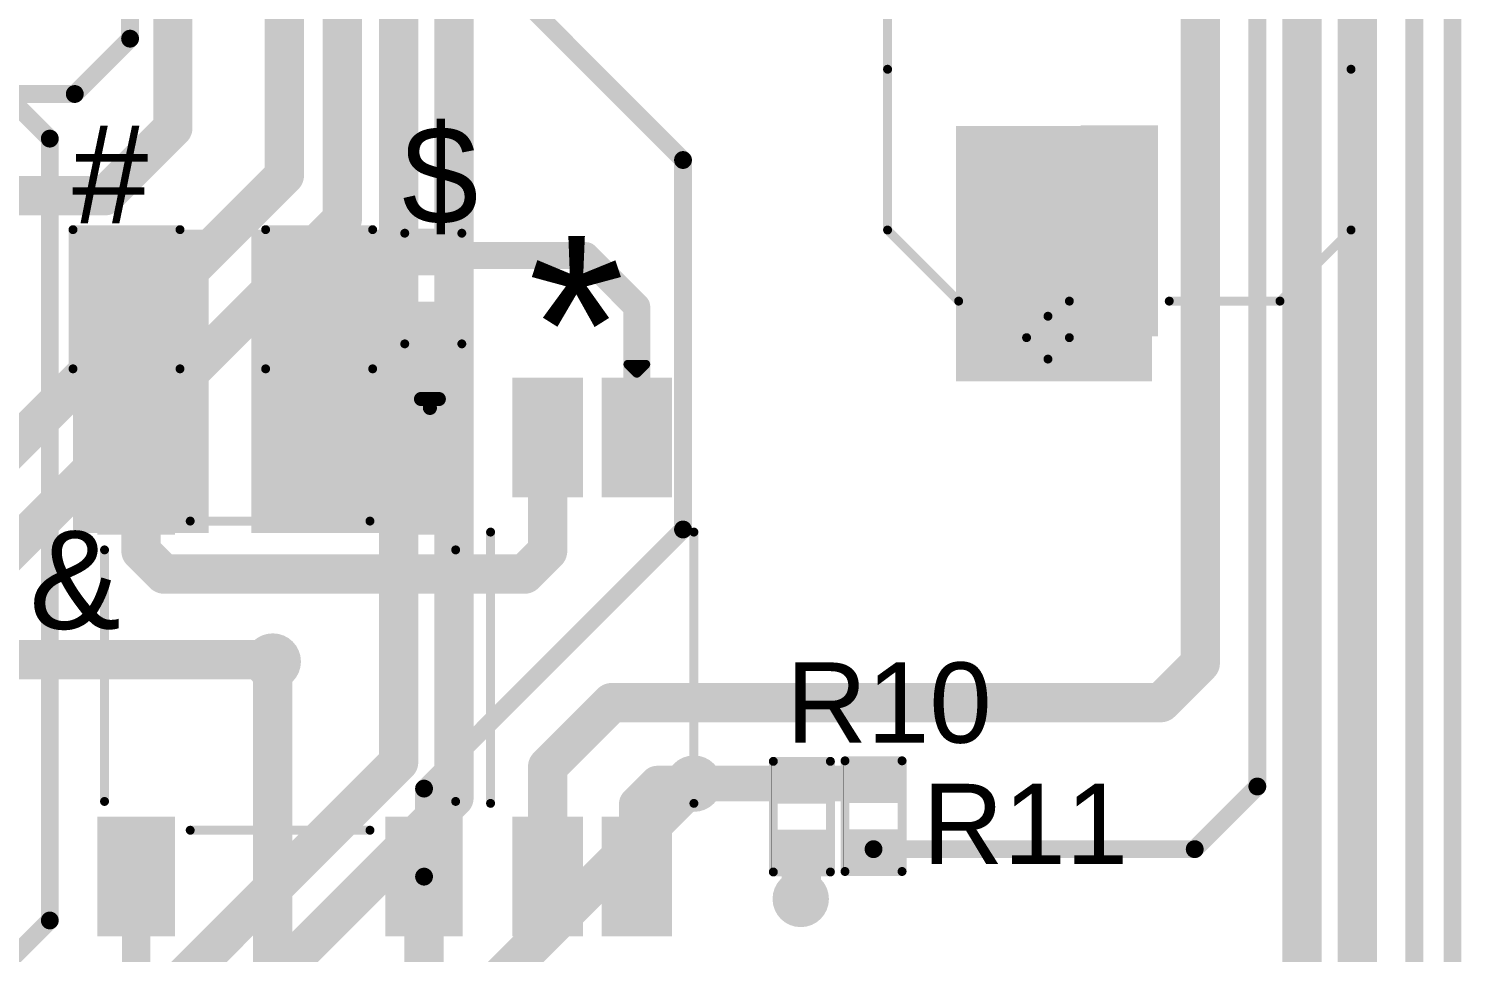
# Model space of a CAD drawing. Header units: millimetres. Extents: x -0.15 to 3.79, y -0.54 to 3.26.
# Drawn here: x 2.991 to 3.794, y 0.293 to 0.811 of the extents above; entities that cross this region are included whole.
import ezdxf

# ---------------------------------------------------------------- set-up
doc = ezdxf.new("R2010")
doc.units = ezdxf.units.MM
doc.header["$MEASUREMENT"] = 0
for name, color, linetype in [('BottomLayer', 5, 'Continuous'), ('BottomSolder', 6, 'Continuous'), ('Mechanical2', 216, 'Continuous'), ('TopLayer', 1, 'Continuous'), ('TopOverlay', 2, 'Continuous'), ('TopPaste', 8, 'Continuous'), ('TopSolder', 216, 'Continuous'), ('ViaHoleLayer', 16, 'Continuous')]:
    doc.layers.add(name, color=color, linetype=linetype)
doc.styles.add('Arial', font='', dxfattribs={"height": 0.2})
doc.styles.get('Arial').set_extended_font_data('Arial')

# ---------------------------------------------------------------- blocks, each defined once
blk = doc.blocks.new('UCD1A101MCL1GS_7')
at = {"layer": 'TopLayer'}
for points in [[(-0.14567, 0.01772), (-0.03543, 0.01772), (-0.03543, -0.01772), (-0.14567, -0.01772)], [(0.03543, 0.01772), (0.14567, 0.01772), (0.14567, -0.01772), (0.03543, -0.01772)]]:
    blk.add_hatch(color=1, dxfattribs=at).paths.add_polyline_path(points)
at = {"layer": 'TopPaste'}
for points in [[(-0.14567, 0.01772), (-0.03543, 0.01772), (-0.03543, -0.01772), (-0.14567, -0.01772)], [(0.03543, 0.01772), (0.14567, 0.01772), (0.14567, -0.01772), (0.03543, -0.01772)]]:
    blk.add_hatch(color=8, dxfattribs=at).paths.add_polyline_path(points)
at = {"layer": 'TopSolder'}
for points in [[(-0.14967, 0.02172), (-0.03143, 0.02172), (-0.03143, -0.02172), (-0.14967, -0.02172)], [(0.03143, 0.02172), (0.14967, 0.02172), (0.14967, -0.02172), (0.03143, -0.02172)]]:
    blk.add_hatch(color=216, dxfattribs=at).paths.add_polyline_path(points)
at = {"layer": 'TopOverlay', "const_width": 0.005}
for points in [[(-0.09008, 0.12992), (-0.12992, 0.09008)], [(-0.09008, 0.12992), (0, 0.12992)], [(0, 0.12992), (0.12992, 0.12992)], [(0.12992, 0.12992), (0.12992, 0.028)], [(-0.12992, 0.09008), (-0.12992, 0.028)], [(-0.15039, 0.052), (-0.15039, 0.028)], [(-0.16239, 0.04), (-0.13839, 0.04)], [(-0.12992, -0.028), (-0.12992, -0.09008)], [(0.12992, -0.028), (0.12992, -0.12992)], [(-0.12992, -0.09008), (-0.09008, -0.12992)], [(-0.09008, -0.12992), (0, -0.12992)], [(0, -0.12992), (0.12992, -0.12992)]]:
    blk.add_lwpolyline(points, dxfattribs=at)
at = {"layer": 'TopOverlay', "const_width": 0.0025}
for points in [[(-0.09133, 0.12992, 1), (-0.08883, 0.12992, 1)], [(-0.09133, 0.12992, 1), (-0.08883, 0.12992, 1)], [(-0.00125, 0.12992, 1), (0.00125, 0.12992, 1)], [(-0.00125, 0.12992, 1), (0.00125, 0.12992, 1)], [(0.12867, 0.12992, 1), (0.13117, 0.12992, 1)], [(0.12867, 0.12992, 1), (0.13117, 0.12992, 1)], [(-0.13117, 0.09008, 1), (-0.12867, 0.09008, 1)], [(-0.13117, 0.09008, 1), (-0.12867, 0.09008, 1)], [(-0.15164, 0.052, 1), (-0.14914, 0.052, 1)], [(-0.16364, 0.04, 1), (-0.16114, 0.04, 1)], [(-0.13964, 0.04, 1), (-0.13714, 0.04, 1)], [(-0.15164, 0.028, 1), (-0.14914, 0.028, 1)], [(-0.13117, 0.028, 1), (-0.12867, 0.028, 1)], [(0.12867, 0.028, 1), (0.13117, 0.028, 1)], [(-0.13117, -0.028, 1), (-0.12867, -0.028, 1)], [(0.12867, -0.028, 1), (0.13117, -0.028, 1)], [(-0.13117, -0.09008, 1), (-0.12867, -0.09008, 1)], [(-0.13117, -0.09008, 1), (-0.12867, -0.09008, 1)], [(-0.09133, -0.12992, 1), (-0.08883, -0.12992, 1)], [(-0.09133, -0.12992, 1), (-0.08883, -0.12992, 1)], [(-0.00125, -0.12992, 1), (0.00125, -0.12992, 1)], [(-0.00125, -0.12992, 1), (0.00125, -0.12992, 1)], [(0.12867, -0.12992, 1), (0.13117, -0.12992, 1)], [(0.12867, -0.12992, 1), (0.13117, -0.12992, 1)]]:
    blk.add_lwpolyline(points, format="xyb", close=True, dxfattribs=at)
blk = doc.blocks.new('C___1206_11')
at = {"layer": 'TopLayer'}
for points in [[(-0.08, 0.035), (-0.02, 0.035), (-0.02, -0.035), (-0.08, -0.035)], [(0.02, 0.035), (0.08, 0.035), (0.08, -0.035), (0.02, -0.035)]]:
    blk.add_hatch(color=1, dxfattribs=at).paths.add_polyline_path(points)
at = {"layer": 'TopPaste'}
for points in [[(-0.08, 0.035), (-0.02, 0.035), (-0.02, -0.035), (-0.08, -0.035)], [(0.02, 0.035), (0.08, 0.035), (0.08, -0.035), (0.02, -0.035)]]:
    blk.add_hatch(color=8, dxfattribs=at).paths.add_polyline_path(points)
at = {"layer": 'TopSolder'}
for points in [[(-0.084, 0.039), (-0.016, 0.039), (-0.016, -0.039), (-0.084, -0.039)], [(0.016, 0.039), (0.084, 0.039), (0.084, -0.039), (0.016, -0.039)]]:
    blk.add_hatch(color=216, dxfattribs=at).paths.add_polyline_path(points)
at = {"layer": 'TopOverlay', "const_width": 0.005}
for points in [[(-0.084, -0.039), (-0.084, 0.039)], [(-0.084, 0.039), (-0.024, 0.039)], [(0.024, 0.039), (0.084, 0.039)], [(0.084, -0.039), (0.084, 0.039)], [(-0.084, -0.039), (-0.024, -0.039)], [(0.024, -0.039), (0.084, -0.039)]]:
    blk.add_lwpolyline(points, dxfattribs=at)
at = {"layer": 'TopOverlay', "const_width": 0.0025}
for points in [[(-0.08525, 0.039, 1), (-0.08275, 0.039, 1)], [(-0.08525, 0.039, 1), (-0.08275, 0.039, 1)], [(-0.02525, 0.039, 1), (-0.02275, 0.039, 1)], [(0.02275, 0.039, 1), (0.02525, 0.039, 1)], [(0.08275, 0.039, 1), (0.08525, 0.039, 1)], [(0.08275, 0.039, 1), (0.08525, 0.039, 1)], [(-0.08525, -0.039, 1), (-0.08275, -0.039, 1)], [(-0.08525, -0.039, 1), (-0.08275, -0.039, 1)], [(-0.02525, -0.039, 1), (-0.02275, -0.039, 1)], [(0.02275, -0.039, 1), (0.02525, -0.039, 1)], [(0.08275, -0.039, 1), (0.08525, -0.039, 1)], [(0.08275, -0.039, 1), (0.08525, -0.039, 1)]]:
    blk.add_lwpolyline(points, format="xyb", close=True, dxfattribs=at)
blk = doc.blocks.new('SOP_4_1_27_________B____2_6___39')
at = {"layer": 'TopLayer'}
for points in [[(-0.15256, 0.04075), (-0.0935, 0.04075), (-0.0935, 0.00925), (-0.15256, 0.00925)], [(0.0935, 0.04075), (0.15256, 0.04075), (0.15256, 0.00925), (0.0935, 0.00925)], [(0.0935, 0.04075), (0.15256, 0.04075), (0.15256, 0.00925), (0.0935, 0.00925)], [(-0.15256, -0.00925), (-0.0935, -0.00925), (-0.0935, -0.04075), (-0.15256, -0.04075)], [(0.0935, -0.00925), (0.15256, -0.00925), (0.15256, -0.04075), (0.0935, -0.04075)]]:
    blk.add_hatch(color=1, dxfattribs=at).paths.add_polyline_path(points)
at = {"layer": 'TopPaste'}
for points in [[(-0.15256, 0.04075), (-0.0935, 0.04075), (-0.0935, 0.00925), (-0.15256, 0.00925)], [(0.0935, 0.04075), (0.15256, 0.04075), (0.15256, 0.00925), (0.0935, 0.00925)], [(0.0935, 0.04075), (0.15256, 0.04075), (0.15256, 0.00925), (0.0935, 0.00925)], [(-0.15256, -0.00925), (-0.0935, -0.00925), (-0.0935, -0.04075), (-0.15256, -0.04075)], [(0.0935, -0.00925), (0.15256, -0.00925), (0.15256, -0.04075), (0.0935, -0.04075)]]:
    blk.add_hatch(color=8, dxfattribs=at).paths.add_polyline_path(points)
at = {"layer": 'TopSolder'}
for points in [[(-0.15656, 0.04475), (-0.0895, 0.04475), (-0.0895, 0.00525), (-0.15656, 0.00525)], [(0.0895, 0.04475), (0.15656, 0.04475), (0.15656, 0.00525), (0.0895, 0.00525)], [(0.0895, 0.04475), (0.15656, 0.04475), (0.15656, 0.00525), (0.0895, 0.00525)], [(-0.15656, -0.00525), (-0.0895, -0.00525), (-0.0895, -0.04475), (-0.15656, -0.04475)], [(0.0895, -0.00525), (0.15656, -0.00525), (0.15656, -0.04475), (0.0895, -0.04475)]]:
    blk.add_hatch(color=216, dxfattribs=at).paths.add_polyline_path(points)
at = {"layer": 'TopOverlay', "const_width": 0.005}
for points in [[(0.082, 0.057), (-0.07, 0.057)], [(-0.159, 0.025), (-0.164, 0.03)], [(-0.164, 0.02), (-0.164, 0.03)], [(-0.164, 0.02), (-0.159, 0.025)], [(0.082, -0.057), (-0.07, -0.057)]]:
    blk.add_lwpolyline(points, dxfattribs=at)
at = {"layer": 'TopOverlay', "const_width": 0.0025}
for points in [[(-0.07125, 0.057, 1), (-0.06875, 0.057, 1)], [(0.08075, 0.057, 1), (0.08325, 0.057, 1)], [(-0.16525, 0.03, 1), (-0.16275, 0.03, 1)], [(-0.16525, 0.03, 1), (-0.16275, 0.03, 1)], [(-0.16025, 0.025, 1), (-0.15775, 0.025, 1)], [(-0.16025, 0.025, 1), (-0.15775, 0.025, 1)], [(-0.16525, 0.02, 1), (-0.16275, 0.02, 1)], [(-0.16525, 0.02, 1), (-0.16275, 0.02, 1)], [(-0.07125, -0.057, 1), (-0.06875, -0.057, 1)], [(0.08075, -0.057, 1), (0.08325, -0.057, 1)]]:
    blk.add_lwpolyline(points, format="xyb", close=True, dxfattribs=at)
blk = doc.blocks.new('R___0402_84')
at = {"layer": 'TopLayer'}
for points in [[(-0.0275, -0.0125), (-0.0275, 0.0125), (-0.0095, 0.0125), (-0.0095, -0.0125)], [(0.0095, -0.0125), (0.0095, 0.0125), (0.0275, 0.0125), (0.0275, -0.0125)]]:
    blk.add_hatch(color=1, dxfattribs=at).paths.add_polyline_path(points)
at = {"layer": 'TopPaste'}
for points in [[(-0.0275, -0.0125), (-0.0275, 0.0125), (-0.0095, 0.0125), (-0.0095, -0.0125)], [(0.0095, -0.0125), (0.0095, 0.0125), (0.0275, 0.0125), (0.0275, -0.0125)]]:
    blk.add_hatch(color=8, dxfattribs=at).paths.add_polyline_path(points)
at = {"layer": 'TopSolder'}
for points in [[(-0.02967, -0.01467), (-0.02967, 0.01467), (-0.00733, 0.01467), (-0.00733, -0.01467)], [(0.00733, -0.01467), (0.00733, 0.01467), (0.02967, 0.01467), (0.02967, -0.01467)]]:
    blk.add_hatch(color=216, dxfattribs=at).paths.add_polyline_path(points)
at = {"layer": 'TopOverlay'}
for points, const_width in [([(0.031, 0.016), (-0.031, 0.016)], 0.005), ([(-0.031, -0.016), (-0.031, 0.016)], 0.005), ([(0.031, -0.016), (0.031, 0.016)], 0.005), ([(0.031, -0.016), (-0.031, -0.016)], 0.005), ([(0.032, -0.017), (-0.032, -0.017)], 0.000127)]:
    blk.add_lwpolyline(points, dxfattribs=dict(at, const_width=const_width))
for points, const_width in [([(-0.03225, 0.016, 1), (-0.02975, 0.016, 1)], 0.0025), ([(-0.03225, 0.016, 1), (-0.02975, 0.016, 1)], 0.0025), ([(0.02975, 0.016, 1), (0.03225, 0.016, 1)], 0.0025), ([(0.02975, 0.016, 1), (0.03225, 0.016, 1)], 0.0025), ([(-0.03225, -0.016, 1), (-0.02975, -0.016, 1)], 0.0025), ([(-0.03225, -0.016, 1), (-0.02975, -0.016, 1)], 0.0025), ([(0.02975, -0.016, 1), (0.03225, -0.016, 1)], 0.0025), ([(0.02975, -0.016, 1), (0.03225, -0.016, 1)], 0.0025), ([(-0.03203, -0.017, 1), (-0.03197, -0.017, 1)], 0.0000635), ([(0.03197, -0.017, 1), (0.03203, -0.017, 1)], 0.0000635)]:
    blk.add_lwpolyline(points, format="xyb", close=True, dxfattribs=dict(at, const_width=const_width))
blk = doc.blocks.new('R___0402_91')
at = {"layer": 'TopLayer'}
for points in [[(-0.0275, -0.0125), (-0.0275, 0.0125), (-0.0095, 0.0125), (-0.0095, -0.0125)], [(0.0095, -0.0125), (0.0095, 0.0125), (0.0275, 0.0125), (0.0275, -0.0125)]]:
    blk.add_hatch(color=1, dxfattribs=at).paths.add_polyline_path(points)
at = {"layer": 'TopPaste'}
for points in [[(-0.0275, -0.0125), (-0.0275, 0.0125), (-0.0095, 0.0125), (-0.0095, -0.0125)], [(0.0095, -0.0125), (0.0095, 0.0125), (0.0275, 0.0125), (0.0275, -0.0125)]]:
    blk.add_hatch(color=8, dxfattribs=at).paths.add_polyline_path(points)
at = {"layer": 'TopSolder'}
for points in [[(-0.02967, -0.01467), (-0.02967, 0.01467), (-0.00733, 0.01467), (-0.00733, -0.01467)], [(0.00733, -0.01467), (0.00733, 0.01467), (0.02967, 0.01467), (0.02967, -0.01467)]]:
    blk.add_hatch(color=216, dxfattribs=at).paths.add_polyline_path(points)
at = {"layer": 'TopOverlay'}
for points, const_width in [([(-0.031, -0.016), (-0.031, 0.016)], 0.005), ([(0.031, 0.016), (-0.031, 0.016)], 0.005), ([(0.031, -0.016), (0.031, 0.016)], 0.005), ([(0.031, -0.016), (-0.031, -0.016)], 0.005), ([(0.032, -0.017), (-0.032, -0.017)], 0.000127)]:
    blk.add_lwpolyline(points, dxfattribs=dict(at, const_width=const_width))
for points, const_width in [([(-0.03225, 0.016, 1), (-0.02975, 0.016, 1)], 0.0025), ([(-0.03225, 0.016, 1), (-0.02975, 0.016, 1)], 0.0025), ([(0.02975, 0.016, 1), (0.03225, 0.016, 1)], 0.0025), ([(0.02975, 0.016, 1), (0.03225, 0.016, 1)], 0.0025), ([(-0.03225, -0.016, 1), (-0.02975, -0.016, 1)], 0.0025), ([(-0.03225, -0.016, 1), (-0.02975, -0.016, 1)], 0.0025), ([(0.02975, -0.016, 1), (0.03225, -0.016, 1)], 0.0025), ([(0.02975, -0.016, 1), (0.03225, -0.016, 1)], 0.0025), ([(-0.03203, -0.017, 1), (-0.03197, -0.017, 1)], 0.0000635), ([(0.03197, -0.017, 1), (0.03203, -0.017, 1)], 0.0000635)]:
    blk.add_lwpolyline(points, format="xyb", close=True, dxfattribs=dict(at, const_width=const_width))
blk = doc.blocks.new('R___0402_92')
at = {"layer": 'TopLayer'}
for points in [[(-0.0275, -0.0125), (-0.0275, 0.0125), (-0.0095, 0.0125), (-0.0095, -0.0125)], [(0.0095, -0.0125), (0.0095, 0.0125), (0.0275, 0.0125), (0.0275, -0.0125)]]:
    blk.add_hatch(color=1, dxfattribs=at).paths.add_polyline_path(points)
at = {"layer": 'TopPaste'}
for points in [[(-0.0275, -0.0125), (-0.0275, 0.0125), (-0.0095, 0.0125), (-0.0095, -0.0125)], [(0.0095, -0.0125), (0.0095, 0.0125), (0.0275, 0.0125), (0.0275, -0.0125)]]:
    blk.add_hatch(color=8, dxfattribs=at).paths.add_polyline_path(points)
at = {"layer": 'TopSolder'}
for points in [[(-0.02967, -0.01467), (-0.02967, 0.01467), (-0.00733, 0.01467), (-0.00733, -0.01467)], [(0.00733, -0.01467), (0.00733, 0.01467), (0.02967, 0.01467), (0.02967, -0.01467)]]:
    blk.add_hatch(color=216, dxfattribs=at).paths.add_polyline_path(points)
at = {"layer": 'TopOverlay'}
for points, const_width in [([(-0.031, -0.016), (-0.031, 0.016)], 0.005), ([(0.031, 0.016), (-0.031, 0.016)], 0.005), ([(0.031, -0.016), (0.031, 0.016)], 0.005), ([(0.031, -0.016), (-0.031, -0.016)], 0.005), ([(0.032, -0.017), (-0.032, -0.017)], 0.000127)]:
    blk.add_lwpolyline(points, dxfattribs=dict(at, const_width=const_width))
for points, const_width in [([(-0.03225, 0.016, 1), (-0.02975, 0.016, 1)], 0.0025), ([(-0.03225, 0.016, 1), (-0.02975, 0.016, 1)], 0.0025), ([(0.02975, 0.016, 1), (0.03225, 0.016, 1)], 0.0025), ([(0.02975, 0.016, 1), (0.03225, 0.016, 1)], 0.0025), ([(-0.03225, -0.016, 1), (-0.02975, -0.016, 1)], 0.0025), ([(-0.03225, -0.016, 1), (-0.02975, -0.016, 1)], 0.0025), ([(0.02975, -0.016, 1), (0.03225, -0.016, 1)], 0.0025), ([(0.02975, -0.016, 1), (0.03225, -0.016, 1)], 0.0025), ([(-0.03203, -0.017, 1), (-0.03197, -0.017, 1)], 0.0000635), ([(0.03197, -0.017, 1), (0.03203, -0.017, 1)], 0.0000635)]:
    blk.add_lwpolyline(points, format="xyb", close=True, dxfattribs=dict(at, const_width=const_width))
blk = doc.blocks.new('ABS_180')
at = {"layer": 'TopLayer'}
for points in [[(-0.14213, 0.09843), (-0.08307, 0.09843), (-0.08307, 0.06299), (-0.14213, 0.06299)], [(0.08307, 0.09843), (0.14213, 0.09843), (0.14213, 0.06299), (0.08307, 0.06299)], [(-0.14213, -0.06299), (-0.08307, -0.06299), (-0.08307, -0.09843), (-0.14213, -0.09843)], [(0.08307, -0.06299), (0.14213, -0.06299), (0.14213, -0.09843), (0.08307, -0.09843)]]:
    blk.add_hatch(color=1, dxfattribs=at).paths.add_polyline_path(points)
at = {"layer": 'TopPaste'}
for points in [[(-0.14213, 0.09843), (-0.08307, 0.09843), (-0.08307, 0.06299), (-0.14213, 0.06299)], [(0.08307, 0.09843), (0.14213, 0.09843), (0.14213, 0.06299), (0.08307, 0.06299)], [(-0.14213, -0.06299), (-0.08307, -0.06299), (-0.08307, -0.09843), (-0.14213, -0.09843)], [(0.08307, -0.06299), (0.14213, -0.06299), (0.14213, -0.09843), (0.08307, -0.09843)]]:
    blk.add_hatch(color=8, dxfattribs=at).paths.add_polyline_path(points)
at = {"layer": 'TopSolder'}
for points in [[(-0.14613, 0.10243), (-0.07907, 0.10243), (-0.07907, 0.05899), (-0.14613, 0.05899)], [(0.07907, 0.10243), (0.14613, 0.10243), (0.14613, 0.05899), (0.07907, 0.05899)], [(-0.14613, -0.05899), (-0.07907, -0.05899), (-0.07907, -0.10243), (-0.14613, -0.10243)], [(0.07907, -0.05899), (0.14613, -0.05899), (0.14613, -0.10243), (0.07907, -0.10243)]]:
    blk.add_hatch(color=216, dxfattribs=at).paths.add_polyline_path(points)
at = {"layer": 'TopOverlay'}
for points, const_width in [([(0.07047, 0.09843), (-0.07047, 0.09843)], 0.005), ([(-0.15, 0.084), (-0.155, 0.089)], 0.00787), ([(-0.155, 0.079), (-0.155, 0.089)], 0.00787), ([(-0.155, 0.079), (-0.15, 0.084)], 0.00787), ([(-0.08661, -0.05039), (-0.08661, 0.05039)], 0.005), ([(0.08661, -0.05039), (0.08661, 0.05039)], 0.005), ([(0.07047, -0.09843), (-0.07047, -0.09843)], 0.005)]:
    blk.add_lwpolyline(points, dxfattribs=dict(at, const_width=const_width))
for points, const_width in [([(-0.07172, 0.09843, 1), (-0.06922, 0.09843, 1)], 0.0025), ([(0.06922, 0.09843, 1), (0.07172, 0.09843, 1)], 0.0025), ([(-0.15697, 0.089, 1), (-0.15303, 0.089, 1)], 0.00394), ([(-0.15697, 0.089, 1), (-0.15303, 0.089, 1)], 0.00394), ([(-0.15697, 0.079, 1), (-0.15303, 0.079, 1)], 0.00394), ([(-0.15697, 0.079, 1), (-0.15303, 0.079, 1)], 0.00394), ([(-0.15197, 0.084, 1), (-0.14803, 0.084, 1)], 0.00394), ([(-0.15197, 0.084, 1), (-0.14803, 0.084, 1)], 0.00394), ([(-0.08786, 0.05039, 1), (-0.08536, 0.05039, 1)], 0.0025), ([(0.08536, 0.05039, 1), (0.08786, 0.05039, 1)], 0.0025), ([(-0.08786, -0.05039, 1), (-0.08536, -0.05039, 1)], 0.0025), ([(0.08536, -0.05039, 1), (0.08786, -0.05039, 1)], 0.0025), ([(-0.07172, -0.09843, 1), (-0.06922, -0.09843, 1)], 0.0025), ([(0.06922, -0.09843, 1), (0.07172, -0.09843, 1)], 0.0025)]:
    blk.add_lwpolyline(points, format="xyb", close=True, dxfattribs=dict(at, const_width=const_width))

msp = doc.modelspace()

# ---------------------------------------------------------------- hatches: boundary and pattern name
at = {"layer": 'BottomLayer'}
h = msp.add_hatch(color=5, dxfattribs=at)
edge = h.paths.add_edge_path()
edge.add_arc((3.532, 0.72548), 0.01181, 0, 360)
h = msp.add_hatch(color=5, dxfattribs=at)
edge = h.paths.add_edge_path()
edge.add_arc((3.56261, 0.72548), 0.01181, 0, 360)
h = msp.add_hatch(color=5, dxfattribs=at)
edge = h.paths.add_edge_path()
edge.add_arc((3.532, 0.69615), 0.01181, 0, 360)
h = msp.add_hatch(color=5, dxfattribs=at)
edge = h.paths.add_edge_path()
edge.add_arc((3.56261, 0.69615), 0.01181, 0, 360)
h = msp.add_hatch(color=5, dxfattribs=at)
edge = h.paths.add_edge_path()
edge.add_arc((3.532, 0.66681), 0.01181, 0, 360)
h = msp.add_hatch(color=5, dxfattribs=at)
edge = h.paths.add_edge_path()
edge.add_arc((3.56261, 0.66681), 0.01181, 0, 360)
h = msp.add_hatch(color=5, dxfattribs=at)
edge = h.paths.add_edge_path()
edge.add_arc((3.532, 0.63748), 0.01181, 0, 360)
h = msp.add_hatch(color=5, dxfattribs=at)
edge = h.paths.add_edge_path()
edge.add_arc((3.56261, 0.63748), 0.01181, 0, 360)
h = msp.add_hatch(color=5, dxfattribs=at)
edge = h.paths.add_edge_path()
edge.add_arc((3.128, 0.456), 0.01181, 0, 360)
h = msp.add_hatch(color=5, dxfattribs=at)
edge = h.paths.add_edge_path()
edge.add_arc((3.36411, 0.3876), 0.01181, 0, 360)
h = msp.add_hatch(color=5, dxfattribs=at)
edge = h.paths.add_edge_path()
edge.add_arc((3.424, 0.323), 0.01181, 0, 360)
at = {"layer": 'BottomSolder'}
h = msp.add_hatch(color=6, dxfattribs=at)
edge = h.paths.add_edge_path()
edge.add_arc((3.532, 0.72548), 0.01581, 0, 360)
h = msp.add_hatch(color=6, dxfattribs=at)
edge = h.paths.add_edge_path()
edge.add_arc((3.56261, 0.72548), 0.01581, 0, 360)
h = msp.add_hatch(color=6, dxfattribs=at)
edge = h.paths.add_edge_path()
edge.add_arc((3.532, 0.69615), 0.01581, 0, 360)
h = msp.add_hatch(color=6, dxfattribs=at)
edge = h.paths.add_edge_path()
edge.add_arc((3.56261, 0.69615), 0.01581, 0, 360)
h = msp.add_hatch(color=6, dxfattribs=at)
edge = h.paths.add_edge_path()
edge.add_arc((3.532, 0.66681), 0.01581, 0, 360)
h = msp.add_hatch(color=6, dxfattribs=at)
edge = h.paths.add_edge_path()
edge.add_arc((3.56261, 0.66681), 0.01581, 0, 360)
h = msp.add_hatch(color=6, dxfattribs=at)
edge = h.paths.add_edge_path()
edge.add_arc((3.532, 0.63748), 0.01581, 0, 360)
h = msp.add_hatch(color=6, dxfattribs=at)
edge = h.paths.add_edge_path()
edge.add_arc((3.56261, 0.63748), 0.01581, 0, 360)
h = msp.add_hatch(color=6, dxfattribs=at)
edge = h.paths.add_edge_path()
edge.add_arc((3.128, 0.456), 0.01581, 0, 360)
h = msp.add_hatch(color=6, dxfattribs=at)
edge = h.paths.add_edge_path()
edge.add_arc((3.36411, 0.3876), 0.01581, 0, 360)
h = msp.add_hatch(color=6, dxfattribs=at)
edge = h.paths.add_edge_path()
edge.add_arc((3.424, 0.323), 0.01581, 0, 360)
at = {"layer": 'TopLayer'}
for points in [[(3.511, 0.613), (3.621, 0.613), (3.621, 0.756), (3.511, 0.756)], [(3.016, 0.528), (3.092, 0.528), (3.092, 0.698), (3.016, 0.698)], [(3.116, 0.528), (3.192, 0.528), (3.192, 0.698), (3.116, 0.698)], [(3.178, 0.528), (3.239, 0.528), (3.239, 0.657), (3.178, 0.657)]]:
    msp.add_hatch(color=1, dxfattribs=at).paths.add_polyline_path(points)
h = msp.add_hatch(color=1, dxfattribs=at)
edge = h.paths.add_edge_path()
edge.add_arc((3.532, 0.72548), 0.01181, 0, 360)
h = msp.add_hatch(color=1, dxfattribs=at)
edge = h.paths.add_edge_path()
edge.add_arc((3.56261, 0.72548), 0.01181, 0, 360)
h = msp.add_hatch(color=1, dxfattribs=at)
edge = h.paths.add_edge_path()
edge.add_arc((3.532, 0.69615), 0.01181, 0, 360)
h = msp.add_hatch(color=1, dxfattribs=at)
edge = h.paths.add_edge_path()
edge.add_arc((3.56261, 0.69615), 0.01181, 0, 360)
h = msp.add_hatch(color=1, dxfattribs=at)
edge = h.paths.add_edge_path()
edge.add_arc((3.532, 0.66681), 0.01181, 0, 360)
h = msp.add_hatch(color=1, dxfattribs=at)
edge = h.paths.add_edge_path()
edge.add_arc((3.56261, 0.66681), 0.01181, 0, 360)
h = msp.add_hatch(color=1, dxfattribs=at)
edge = h.paths.add_edge_path()
edge.add_arc((3.532, 0.63748), 0.01181, 0, 360)
h = msp.add_hatch(color=1, dxfattribs=at)
edge = h.paths.add_edge_path()
edge.add_arc((3.56261, 0.63748), 0.01181, 0, 360)
h = msp.add_hatch(color=1, dxfattribs=at)
edge = h.paths.add_edge_path()
edge.add_arc((3.128, 0.456), 0.01181, 0, 360)
h = msp.add_hatch(color=1, dxfattribs=at)
edge = h.paths.add_edge_path()
edge.add_arc((3.36411, 0.3876), 0.01181, 0, 360)
h = msp.add_hatch(color=1, dxfattribs=at)
edge = h.paths.add_edge_path()
edge.add_arc((3.424, 0.323), 0.01181, 0, 360)
at = {"layer": 'TopSolder'}
h = msp.add_hatch(color=216, dxfattribs=at)
edge = h.paths.add_edge_path()
edge.add_arc((3.532, 0.72548), 0.01581, 0, 360)
h = msp.add_hatch(color=216, dxfattribs=at)
edge = h.paths.add_edge_path()
edge.add_arc((3.56261, 0.72548), 0.01581, 0, 360)
h = msp.add_hatch(color=216, dxfattribs=at)
edge = h.paths.add_edge_path()
edge.add_arc((3.532, 0.69615), 0.01581, 0, 360)
h = msp.add_hatch(color=216, dxfattribs=at)
edge = h.paths.add_edge_path()
edge.add_arc((3.56261, 0.69615), 0.01581, 0, 360)
h = msp.add_hatch(color=216, dxfattribs=at)
edge = h.paths.add_edge_path()
edge.add_arc((3.532, 0.66681), 0.01581, 0, 360)
h = msp.add_hatch(color=216, dxfattribs=at)
edge = h.paths.add_edge_path()
edge.add_arc((3.56261, 0.66681), 0.01581, 0, 360)
h = msp.add_hatch(color=216, dxfattribs=at)
edge = h.paths.add_edge_path()
edge.add_arc((3.532, 0.63748), 0.01581, 0, 360)
h = msp.add_hatch(color=216, dxfattribs=at)
edge = h.paths.add_edge_path()
edge.add_arc((3.56261, 0.63748), 0.01581, 0, 360)
h = msp.add_hatch(color=216, dxfattribs=at)
edge = h.paths.add_edge_path()
edge.add_arc((3.128, 0.456), 0.01581, 0, 360)
h = msp.add_hatch(color=216, dxfattribs=at)
edge = h.paths.add_edge_path()
edge.add_arc((3.36411, 0.3876), 0.01581, 0, 360)
h = msp.add_hatch(color=216, dxfattribs=at)
edge = h.paths.add_edge_path()
edge.add_arc((3.424, 0.323), 0.01581, 0, 360)
at = {"layer": 'ViaHoleLayer'}
h = msp.add_hatch(color=16, dxfattribs=at)
edge = h.paths.add_edge_path()
edge.add_arc((3.532, 0.72548), 0.00591, 0, 360)
h = msp.add_hatch(color=16, dxfattribs=at)
edge = h.paths.add_edge_path()
edge.add_arc((3.56261, 0.72548), 0.00591, 0, 360)
h = msp.add_hatch(color=16, dxfattribs=at)
edge = h.paths.add_edge_path()
edge.add_arc((3.532, 0.69615), 0.00591, 0, 360)
h = msp.add_hatch(color=16, dxfattribs=at)
edge = h.paths.add_edge_path()
edge.add_arc((3.56261, 0.69615), 0.00591, 0, 360)
h = msp.add_hatch(color=16, dxfattribs=at)
edge = h.paths.add_edge_path()
edge.add_arc((3.532, 0.66681), 0.00591, 0, 360)
h = msp.add_hatch(color=16, dxfattribs=at)
edge = h.paths.add_edge_path()
edge.add_arc((3.56261, 0.66681), 0.00591, 0, 360)
h = msp.add_hatch(color=16, dxfattribs=at)
edge = h.paths.add_edge_path()
edge.add_arc((3.532, 0.63748), 0.00591, 0, 360)
h = msp.add_hatch(color=16, dxfattribs=at)
edge = h.paths.add_edge_path()
edge.add_arc((3.56261, 0.63748), 0.00591, 0, 360)
h = msp.add_hatch(color=16, dxfattribs=at)
edge = h.paths.add_edge_path()
edge.add_arc((3.128, 0.456), 0.00591, 0, 360)
h = msp.add_hatch(color=16, dxfattribs=at)
edge = h.paths.add_edge_path()
edge.add_arc((3.36411, 0.3876), 0.00591, 0, 360)
h = msp.add_hatch(color=16, dxfattribs=at)
edge = h.paths.add_edge_path()
edge.add_arc((3.424, 0.323), 0.00591, 0, 360)

# ---------------------------------------------------------------- linework, layer by layer
at = {"layer": 'BottomLayer'}
for points, const_width in [([(3.736, -0.31147), (3.736, 2.23083)], 0.022), ([(3.22959, 0.37959), (3.22959, 1.06541)], 0.022), ([(3.048, 0.805), (3.048, 1.06677)], 0.01), ([(3.19858, 0.39964), (3.19858, 1.04898)], 0.022), ([(3.167, 0.70383), (3.167, 0.999)], 0.022), ([(3.13453, 0.72842), (3.13453, 0.94897)], 0.022), ([(3.072, 0.755), (3.072, 0.899)], 0.022), ([(3.017, 0.774), (3.048, 0.805)], 0.01), ([(2.932, 0.774), (3.017, 0.774)], 0.01), ([(3.034, 0.717), (3.072, 0.755)], 0.022), ([(2.57045, 0.16434), (3.13453, 0.72842)], 0.022), ([(2.78933, 0.717), (3.034, 0.717)], 0.022), ([(2.66128, 0.19811), (3.167, 0.70383)], 0.022), ([(2.977, 0.457), (3.126, 0.457)], 0.022), ([(3.126, 0.457), (3.127, 0.456)], 0.022), ([(2.96128, 0.16234), (3.19858, 0.39964)], 0.022), ([(3.19951, 0.223), (3.36411, 0.3876)], 0.022), ([(3.05211, 0.20211), (3.22959, 0.37959)], 0.022)]:
    msp.add_lwpolyline(points, dxfattribs=dict(at, const_width=const_width))
for points, const_width in [([(3.0455, 0.805, 1), (3.0505, 0.805, 1)], 0.005), ([(3.0455, 0.805, 1), (3.0505, 0.805, 1)], 0.005), ([(3.0145, 0.774, 1), (3.0195, 0.774, 1)], 0.005), ([(3.0145, 0.774, 1), (3.0195, 0.774, 1)], 0.005), ([(3.0665, 0.755, 1), (3.0775, 0.755, 1)], 0.011), ([(3.0665, 0.755, 1), (3.0775, 0.755, 1)], 0.011), ([(3.12903, 0.72842, 1), (3.14003, 0.72842, 1)], 0.011), ([(3.12903, 0.72842, 1), (3.14003, 0.72842, 1)], 0.011), ([(3.0285, 0.717, 1), (3.0395, 0.717, 1)], 0.011), ([(3.0285, 0.717, 1), (3.0395, 0.717, 1)], 0.011), ([(3.1615, 0.70383, 1), (3.1725, 0.70383, 1)], 0.011), ([(3.1615, 0.70383, 1), (3.1725, 0.70383, 1)], 0.011), ([(3.1205, 0.457, 1), (3.1315, 0.457, 1)], 0.011), ([(3.1205, 0.457, 1), (3.1315, 0.457, 1)], 0.011), ([(3.1215, 0.456, 1), (3.1325, 0.456, 1)], 0.011), ([(3.19308, 0.39964, 1), (3.20408, 0.39964, 1)], 0.011), ([(3.19308, 0.39964, 1), (3.20408, 0.39964, 1)], 0.011), ([(3.35861, 0.3876, 1), (3.36961, 0.3876, 1)], 0.011), ([(3.22409, 0.37959, 1), (3.23509, 0.37959, 1)], 0.011), ([(3.22409, 0.37959, 1), (3.23509, 0.37959, 1)], 0.011)]:
    msp.add_lwpolyline(points, format="xyb", close=True, dxfattribs=dict(at, const_width=const_width))
at = {"layer": 'Mechanical2', "const_width": 0.01}
msp.add_lwpolyline([(3.78937, -0.49213), (3.78937, 2.97244)], dxfattribs=at)
at = {"layer": 'TopLayer'}
for points, const_width in [([(3.768, -0.36897), (3.768, 2.26)], 0.01), ([(3.68, 0.386), (3.68, 1.292)], 0.01), ([(3.648, 0.455), (3.648, 1.272)], 0.022), ([(3.705, 0.238), (3.705, 1.147)], 0.022), ([(3.273, 0.822), (3.358, 0.737)], 0.01), ([(2.948, 0.804), (3.003, 0.749)], 0.01), ([(3.003, 0.31094), (3.003, 0.749)], 0.01), ([(3.358, 0.53), (3.358, 0.737)], 0.01), ([(3.218, 0.6835), (3.3035, 0.6835)], 0.015), ([(3.3035, 0.6835), (3.33211, 0.65489)], 0.015), ([(3.33211, 0.58157), (3.33211, 0.65489)], 0.015), ([(3.28211, 0.51789), (3.28211, 0.58157)], 0.022), ([(3.05069, 0.5607), (3.05411, 0.55728)], 0.022), ([(3.05411, 0.51789), (3.05411, 0.55728)], 0.022), ([(3.21282, 0.38482), (3.358, 0.53)], 0.01), ([(3.05411, 0.51789), (3.067, 0.505)], 0.022), ([(3.26922, 0.505), (3.28211, 0.51789)], 0.022), ([(3.067, 0.505), (3.26922, 0.505)], 0.022), ([(3.128, 0.223), (3.128, 0.456)], 0.022), ([(3.626, 0.433), (3.648, 0.455)], 0.022), ([(3.28211, 0.39711), (3.318, 0.433)], 0.022), ([(3.318, 0.433), (3.626, 0.433)], 0.022), ([(3.28211, 0.3355), (3.28211, 0.39711)], 0.022), ([(3.33211, 0.37611), (3.3436, 0.3876)], 0.02), ([(3.3436, 0.3876), (3.36411, 0.3876)], 0.02), ([(3.36411, 0.3876), (3.42463, 0.3876)], 0.02), ([(3.42463, 0.3876), (3.46452, 0.3876)], 0.02), ([(3.21282, 0.3355), (3.21282, 0.38482)], 0.01), ([(3.33211, 0.35017), (3.33211, 0.37611)], 0.02), ([(3.64489, 0.35089), (3.68, 0.386)], 0.01), ([(3.33211, 0.35017), (3.333, 0.35017)], 0.02), ([(3.33211, 0.3355), (3.33211, 0.35017)], 0.02), ([(3.333, 0.33639), (3.333, 0.35017)], 0.02), ([(3.42431, 0.32331), (3.42431, 0.3486)], 0.022), ([(3.46481, 0.35089), (3.64489, 0.35089)], 0.01), ([(3.21282, 0.26618), (3.21282, 0.3355)], 0.022), ([(3.33211, 0.3355), (3.333, 0.33639)], 0.022), ([(3.0514, 0.2439), (3.0514, 0.3355)], 0.016), ([(3.424, 0.323), (3.42431, 0.32331)], 0.022), ([(2.93543, 0.24337), (3.003, 0.31094)], 0.01)]:
    msp.add_lwpolyline(points, dxfattribs=dict(at, const_width=const_width))
for points, const_width in [([(3.0005, 0.749, 1), (3.0055, 0.749, 1)], 0.005), ([(3.0005, 0.749, 1), (3.0055, 0.749, 1)], 0.005), ([(3.3555, 0.737, 1), (3.3605, 0.737, 1)], 0.005), ([(3.3555, 0.737, 1), (3.3605, 0.737, 1)], 0.005), ([(3.21425, 0.6835, 1), (3.22175, 0.6835, 1)], 0.0075), ([(3.29975, 0.6835, 1), (3.30725, 0.6835, 1)], 0.0075), ([(3.29975, 0.6835, 1), (3.30725, 0.6835, 1)], 0.0075), ([(3.32836, 0.65489, 1), (3.33586, 0.65489, 1)], 0.0075), ([(3.32836, 0.65489, 1), (3.33586, 0.65489, 1)], 0.0075), ([(3.27661, 0.58157, 1), (3.28761, 0.58157, 1)], 0.011), ([(3.32836, 0.58157, 1), (3.33586, 0.58157, 1)], 0.0075), ([(3.04519, 0.5607, 1), (3.05619, 0.5607, 1)], 0.011), ([(3.04861, 0.55728, 1), (3.05961, 0.55728, 1)], 0.011), ([(3.04861, 0.55728, 1), (3.05961, 0.55728, 1)], 0.011), ([(3.3555, 0.53, 1), (3.3605, 0.53, 1)], 0.005), ([(3.3555, 0.53, 1), (3.3605, 0.53, 1)], 0.005), ([(3.04861, 0.51789, 1), (3.05961, 0.51789, 1)], 0.011), ([(3.04861, 0.51789, 1), (3.05961, 0.51789, 1)], 0.011), ([(3.27661, 0.51789, 1), (3.28761, 0.51789, 1)], 0.011), ([(3.27661, 0.51789, 1), (3.28761, 0.51789, 1)], 0.011), ([(3.0615, 0.505, 1), (3.0725, 0.505, 1)], 0.011), ([(3.0615, 0.505, 1), (3.0725, 0.505, 1)], 0.011), ([(3.26372, 0.505, 1), (3.27472, 0.505, 1)], 0.011), ([(3.26372, 0.505, 1), (3.27472, 0.505, 1)], 0.011), ([(3.1225, 0.456, 1), (3.1335, 0.456, 1)], 0.011), ([(3.6425, 0.455, 1), (3.6535, 0.455, 1)], 0.011), ([(3.6425, 0.455, 1), (3.6535, 0.455, 1)], 0.011), ([(3.3125, 0.433, 1), (3.3235, 0.433, 1)], 0.011), ([(3.3125, 0.433, 1), (3.3235, 0.433, 1)], 0.011), ([(3.6205, 0.433, 1), (3.6315, 0.433, 1)], 0.011), ([(3.6205, 0.433, 1), (3.6315, 0.433, 1)], 0.011), ([(3.27661, 0.39711, 1), (3.28761, 0.39711, 1)], 0.011), ([(3.27661, 0.39711, 1), (3.28761, 0.39711, 1)], 0.011), ([(3.3386, 0.3876, 1), (3.3486, 0.3876, 1)], 0.01), ([(3.3386, 0.3876, 1), (3.3486, 0.3876, 1)], 0.01), ([(3.35911, 0.3876, 1), (3.36911, 0.3876, 1)], 0.01), ([(3.35911, 0.3876, 1), (3.36911, 0.3876, 1)], 0.01), ([(3.41963, 0.3876, 1), (3.42963, 0.3876, 1)], 0.01), ([(3.41963, 0.3876, 1), (3.42963, 0.3876, 1)], 0.01), ([(3.45952, 0.3876, 1), (3.46952, 0.3876, 1)], 0.01), ([(3.21032, 0.38482, 1), (3.21532, 0.38482, 1)], 0.005), ([(3.21032, 0.38482, 1), (3.21532, 0.38482, 1)], 0.005), ([(3.32711, 0.37611, 1), (3.33711, 0.37611, 1)], 0.01), ([(3.32711, 0.37611, 1), (3.33711, 0.37611, 1)], 0.01), ([(3.6775, 0.386, 1), (3.6825, 0.386, 1)], 0.005), ([(3.6775, 0.386, 1), (3.6825, 0.386, 1)], 0.005), ([(3.32711, 0.35017, 1), (3.33711, 0.35017, 1)], 0.01), ([(3.32711, 0.35017, 1), (3.33711, 0.35017, 1)], 0.01), ([(3.32711, 0.35017, 1), (3.33711, 0.35017, 1)], 0.01), ([(3.328, 0.35017, 1), (3.338, 0.35017, 1)], 0.01), ([(3.328, 0.35017, 1), (3.338, 0.35017, 1)], 0.01), ([(3.41881, 0.3486, 1), (3.42981, 0.3486, 1)], 0.011), ([(3.46231, 0.35089, 1), (3.46731, 0.35089, 1)], 0.005), ([(3.64239, 0.35089, 1), (3.64739, 0.35089, 1)], 0.005), ([(3.64239, 0.35089, 1), (3.64739, 0.35089, 1)], 0.005), ([(3.20732, 0.3355, 1), (3.21832, 0.3355, 1)], 0.011), ([(3.27661, 0.3355, 1), (3.28761, 0.3355, 1)], 0.011), ([(3.32661, 0.3355, 1), (3.33761, 0.3355, 1)], 0.011), ([(3.3275, 0.33639, 1), (3.3385, 0.33639, 1)], 0.011), ([(3.32711, 0.3355, 1), (3.33711, 0.3355, 1)], 0.01), ([(3.328, 0.33639, 1), (3.338, 0.33639, 1)], 0.01), ([(3.0474, 0.3355, 1), (3.0554, 0.3355, 1)], 0.008), ([(3.21032, 0.3355, 1), (3.21532, 0.3355, 1)], 0.005), ([(3.4185, 0.323, 1), (3.4295, 0.323, 1)], 0.011), ([(3.41881, 0.32331, 1), (3.42981, 0.32331, 1)], 0.011), ([(3.41881, 0.32331, 1), (3.42981, 0.32331, 1)], 0.011), ([(3.0005, 0.31094, 1), (3.0055, 0.31094, 1)], 0.005), ([(3.0005, 0.31094, 1), (3.0055, 0.31094, 1)], 0.005)]:
    msp.add_lwpolyline(points, format="xyb", close=True, dxfattribs=dict(at, const_width=const_width))

# ---------------------------------------------------------------- block references
for name, p, rotation in [('UCD1A101MCL1GS_7', (3.60261, 0.78787), 90), ('R___0402_84', (3.218, 0.665), 270), ('SOP_4_1_27_________B____2_6___39', (3.30711, 0.45854), 270), ('ABS_180', (3.13211, 0.4481), 270), ('R___0402_92', (3.42463, 0.3691), 270), ('R___0402_91', (3.46481, 0.36939), 270)]:
    msp.add_blockref(name, p, dxfattribs=dict(rotation=rotation))
msp.add_blockref('C___1206_11', (3.1, 0.659))

# ---------------------------------------------------------------- texts
at = {"layer": 'TopOverlay', "style": 'Arial'}
for s, height, p in [('#', 0.055, (3.0155, 0.70159)), ('$', 0.055, (3.2005, 0.70094)), ('*', 0.1, (3.271, 0.59445)), ('&', 0.055, (2.9915, 0.47432)), ('R10', 0.045, (3.41577, 0.41051)), ('R11', 0.045, (3.49227, 0.34251))]:
    msp.add_text(s, height=height, dxfattribs=at).set_placement(p)

doc.saveas('drawing.dxf')
